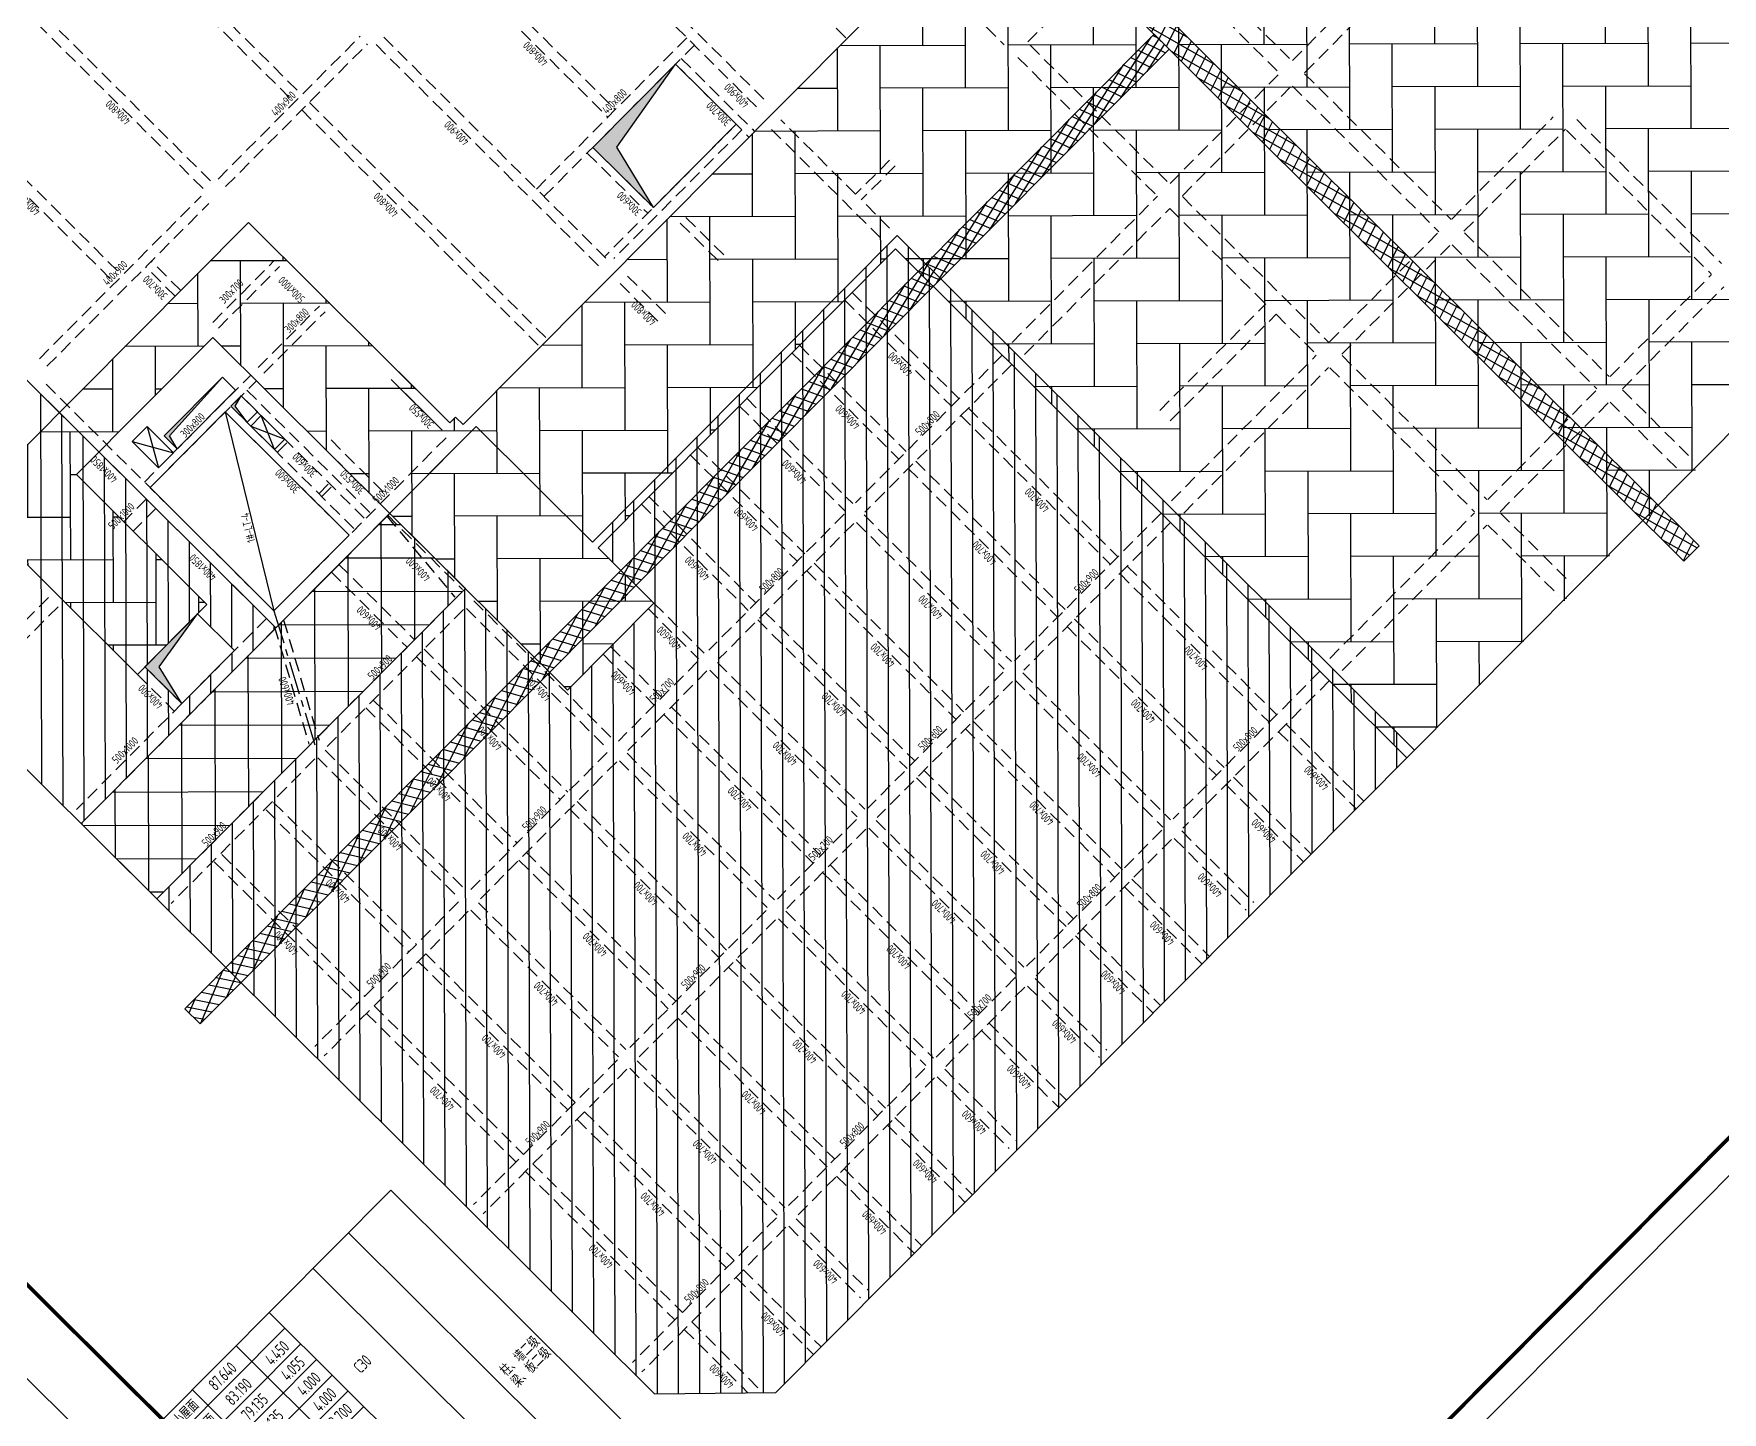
# Model space of a CAD drawing. Extents: x 175043 to 520012312, y -19343 to 3500891844.
# Drawn here: x 518813610 to 518876912, y 3499797738 to 3499849409 of the extents above; entities that cross this region are included whole.
import ezdxf
from ezdxf.enums import TextEntityAlignment as Align

# ---------------------------------------------------------------- set-up
doc = ezdxf.new("R2010")
doc.units = 0
doc.header["$LTSCALE"] = 1000
doc.header["$MEASUREMENT"] = 0
doc.linetypes.add('CENTER', pattern=[2, 1.25, -0.25, 0.25, -0.25])
doc.linetypes.add('DASHED', pattern=[0.75, 0.5, -0.25])
doc.layers.get('0').update_dxf_attribs({"linetype": 'CONTINUOUS'})
for name, color, linetype in [('AE-EQPM-TOLT', 70, 'CONTINUOUS'), ('C-XREF-EXT', 7, 'CONTINUOUS'), ('S-POST-POUR_后浇带', 20, 'CONTINUOUS'), ('S02-levl-酒店_SEN24J8T_设计区$0$S02-levl_SEN243LM_设计区$0$S_TABL', 83, 'CONTINUOUS'), ('S02-levl-酒店_SEN24J8T_设计区$0$SD_TABL_NUMB', 7, 'CONTINUOUS'), ('S_AXIS', 8, 'CENTER'), ('S_BEAM', 4, 'DASHED'), ('S_BEAM_SECD_TEXT_VERT', 211, 'CONTINUOUS'), ('S_BEAM_WALL', 5, 'DASHED'), ('S_HOLE', 201, 'CONTINUOUS'), ('S_HOLE_HACH', 253, 'CONTINUOUS'), ('S_PSPR', 43, 'CONTINUOUS'), ('S_TABL', 83, 'CONTINUOUS'), ('S_TABL_NUMB', 7, 'CONTINUOUS')]:
    doc.layers.add(name, color=color, linetype=linetype)
for name, color, linetype, lineweight in [('DIM', 3, 'CONTINUOUS', 0), ('板边界', 1, 'CONTINUOUS', 0), ('砼梁', 4, 'CONTINUOUS', 18)]:
    doc.layers.add(name, color=color, linetype=linetype, lineweight=lineweight)
doc.layers.add('S02-levl-酒店_SEN24J8T_设计区$0$S_POST_OTHE', color=110, linetype='CONTINUOUS', plot=False)
doc.layers.add('内框', color=8, linetype='CONTINUOUS', plot=False)
doc.styles.add('S02-levl-酒店_SEN24J8T_设计区$0$S02-levl_SEN243LM_设计区$0$TH-STYLE1', font='Tssdeng.shx', dxfattribs={"width": 0.7, "bigfont": 'Tssdchn.shx'})
doc.styles.add('S02-levl-酒店_SEN24J8T_设计区$0$TH-STYLE3', font='tssdeng.shx', dxfattribs={"width": 0.7, "bigfont": 'tssdchn.shx'})
doc.styles.add('TH-STYLE3', font='tssdeng.shx', dxfattribs={"width": 0.7, "bigfont": 'tssdchn.shx'})
doc.styles.add('样式 1', font='Tssdeng.shx', dxfattribs={"width": 0.7, "bigfont": 'Tssdchn.shx'})
doc.styles.add('黑体', font='simhei.ttf')

# ---------------------------------------------------------------- blocks, each defined once
blk = doc.blocks.new('THAPE_A0L_inner')
at = {"layer": '内框'}
blk.add_lwpolyline([(0, 0), (1189, 0), (1189, 841.0000000000001), (0, 841.0000000000001)], close=True, dxfattribs=at)
at = {"layer": '内框', "const_width": 1.4}
blk.add_lwpolyline([(25, 831.0000000000001), (25, 10), (1179, 10), (1179, 831.0000000000001)], close=True, dxfattribs=at)
at = {"layer": '内框', "style": '黑体', "width": 0.7999999999999972}
blk.add_attdef('内框名称', (66.24697749059997, 846.9568371820002), '', height=9, dxfattribs=at)
blk = doc.blocks.new('20200812.12303204')
at = {"layer": 'S_BEAM_WALL'}
for p, q in [((-519134498.7355371, -3499601659.956021), (-519132448.7347863, -3499601659.956021)), ((-519134498.7355363, -3499601959.956022), (-519132448.734786, -3499601959.956021)), ((-519138198.7260895, -3499606559.956002), (-519132448.7355068, -3499606559.956013)), ((-519161923.7354977, -3499607259.956078), (-519161923.7355003, -3499614959.956038)), ((-519161273.735497, -3499607259.956075), (-519161273.7354999, -3499614959.956037)), ((-519153548.7354999, -3499607259.956048), (-519153548.7354872, -3499614959.956047)), ((-519152898.7355008, -3499607259.956047), (-519152898.7355042, -3499614959.956044)), ((-519145123.7354832, -3499607259.956049), (-519145123.7354729, -3499614984.955997)), ((-519144473.7354832, -3499607259.956049), (-519144473.7354708, -3499614984.955998)), ((-519138198.7260907, -3499607059.956001), (-519136698.7355163, -3499607059.956005)), ((-519136698.7355165, -3499608859.95602), (-519136698.7355163, -3499607059.956005)), ((-519136398.7355151, -3499607059.956005), (-519132448.7355082, -3499607059.956011)), ((-519136398.7355175, -3499608859.95602), (-519136398.7355151, -3499607059.956005)), ((-519150748.7356906, -3499609359.956079), (-519150748.7356918, -3499614984.955996)), ((-519150198.7356892, -3499609359.956079), (-519150198.7356899, -3499614984.955996)), ((-519161948.7354825, -3499614984.955991), (-519165698.7355294, -3499614984.955988)), ((-519153598.7354865, -3499614984.955992), (-519161248.7354832, -3499614984.955991)), ((-519150748.7356918, -3499614984.955996), (-519152898.7354863, -3499614984.955995)), ((-519145123.7354729, -3499614984.955997), (-519150198.7356899, -3499614984.955996)), ((-519137098.7355213, -3499614984.956001), (-519144448.7354863, -3499614984.955998)), ((-519132448.7278852, -3499614959.912547), (-519136398.7355099, -3499614959.912544)), ((-519161948.7354832, -3499615634.95599), (-519165698.7355294, -3499615634.95599)), ((-519161923.7355187, -3499615659.956044), (-519161923.7355208, -3499621459.956038)), ((-519161273.7355192, -3499615659.956046), (-519161273.7355194, -3499621459.956038)), ((-519153598.7354867, -3499615634.955994), (-519161248.7354817, -3499615634.955991)), ((-519153548.7354877, -3499615659.956046), (-519153548.7354863, -3499621459.956038)), ((-519145148.735487, -3499615634.955997), (-519152898.7354872, -3499615634.955994)), ((-519152898.7354872, -3499615659.956048), (-519152898.7354865, -3499621459.956037)), ((-519145123.7354708, -3499615659.956042), (-519145123.7354643, -3499621459.956046)), ((-519144473.7354717, -3499615659.956041), (-519144473.7354639, -3499621459.956047)), ((-519137098.7355206, -3499615634.956001), (-519144448.7354858, -3499615634.955997)), ((-519136948.7355218, -3499615659.956065), (-519136948.7355225, -3499621459.956047)), ((-519161948.7355204, -3499621484.956039), (-519165698.735558, -3499621484.956036)), ((-519153598.735487, -3499621484.956042), (-519161248.7355201, -3499621484.95604)), ((-519145148.7354851, -3499621484.956048), (-519152898.7354863, -3499621484.956044)), ((-519137098.7354882, -3499621484.956052), (-519144448.7354867, -3499621484.956048)), ((-519161948.7355208, -3499622134.956039), (-519165698.7355585, -3499622134.956036)), ((-519161923.7355206, -3499622159.956038), (-519161923.7355232, -3499627559.956039)), ((-519161273.7355208, -3499622159.956037), (-519161273.735523, -3499627559.956038)), ((-519153598.7354865, -3499622134.956043), (-519161248.7355211, -3499622134.956039)), ((-519153548.7355027, -3499622159.956037), (-519153548.7355044, -3499627559.956032)), ((-519145148.735486, -3499622134.956049), (-519152898.7354879, -3499622134.956044)), ((-519152898.735502, -3499622159.956038), (-519152898.7355039, -3499627559.956032)), ((-519145123.7354622, -3499622159.956046), (-519145123.7354548, -3499627559.956044)), ((-519144473.7354636, -3499622159.956048), (-519144473.7354555, -3499627559.956042)), ((-519137098.7354875, -3499622134.956052), (-519144448.7354863, -3499622134.956048)), ((-519153598.7354865, -3499627559.956034), (-519161248.7355216, -3499627559.956049)), ((-519153598.735487, -3499628109.956034), (-519161248.7355213, -3499628109.956049))]:
    blk.add_line(p, q, dxfattribs=at)
blk = doc.blocks.new('tyuu')
at = {"layer": 'S-POST-POUR_后浇带'}
h = blk.add_hatch(dxfattribs=at)
h.set_pattern_fill('ANSI37', color=256, scale=2999.999999999999, angle=359.999999970209, style=0)
h.set_pattern_definition([(15.12998146587938, (96695.6971077919, -80849.9917216301), (-97.87863034846615, 362.0010686739867), []), (105.1299814658793, (96695.6971077919, -80849.9917216301), (-362.0010686739867, -97.87863034846615), [])])
h.paths.add_polyline_path([(50195.71532344818, 30350.00599384308), (49395.71532297134, 30350.00599336624), (49395.71529626846, -2166.689968824387), (50195.71529531479, -2166.689970970154)])
h = blk.add_hatch(dxfattribs=at)
h.set_pattern_fill('ANSI37', color=256, scale=2999.999999999999, angle=359.999999970209, style=0)
h.set_pattern_definition([(15.12998146587938, (147245.6971211433, -55149.99174833298), (-97.87863034846615, 362.0010686739867), []), (105.1299814658793, (147245.6971211433, -55149.99174833298), (-362.0010686739867, -97.87863034846615), [])])
h.paths.add_polyline_path([(49395.71531820297, 25050.0091779232), (-2130.435039997101, 25050.00918531418), (-2130.435039520264, 25850.0091855526), (49395.71531867981, 25850.00917863846)])
at = {"layer": 'S_PSPR'}
for points in [[(50195.71532344818, 30350.00599384308), (49395.71532297134, 30350.00599336624), (49395.71529626846, -2166.689968824387), (50195.71529531479, -2166.689970970154)], [(49395.71531820297, 25050.0091779232), (-2130.435039997101, 25050.00918531418), (-2130.435039520264, 25850.0091855526), (49395.71531867981, 25850.00917863846)]]:
    blk.add_lwpolyline(points, close=True, dxfattribs=at)
blk = doc.blocks.new('A$C3E1F0DB5')
blk.add_blockref('tyuu', (4.199858665466309, 1.192092895507812e-06))
blk = doc.blocks.new('CGB')
at = {"layer": 'S_TABL'}
for p, q in [((46790.2785487175, 346358.872148037), (58914.45470809937, 346358.872149229)), ((46790.27855205536, 346358.872148037), (46790.27855539322, 325096.9020290375)), ((48365.29914331436, 325096.9020285606), (48365.2991399765, 346358.872148037)), ((50691.34187602997, 325096.902030468), (50691.34187459946, 346358.8721487522)), ((52450.49656581879, 325096.9020321369), (52450.49656772614, 346358.8721489906)), ((54784.36655473709, 325096.9020330906), (54784.36655235291, 346358.8721499443)), ((46790.27855014801, 345525.5388143063), (52450.49656200409, 345525.5388152599)), ((46790.27855157852, 344692.2054798603), (52450.49656152725, 344692.2054834366)), ((46790.27854967117, 343858.872148037), (52450.49656438828, 343858.8721470833)), ((46790.27854967117, 343025.5388121605), (52450.4965634346, 343025.5388171673)), ((46790.27855014801, 342192.2054796219), (52450.49656105042, 342192.2054817677)), ((46790.2785525322, 341358.8721454144), (52450.49656391144, 341358.8721461296)), ((46790.27855157852, 340525.5388133526), (52450.49656820297, 340525.5388126373)), ((46790.27855205536, 339692.2054784298), (52450.49656438828, 339692.2054831982)), ((46790.27855205536, 338858.8721439838), (52450.4965634346, 338858.8721442223)), ((46790.27855491638, 338025.5388088226), (54784.36655139923, 338025.5388143063)), ((46790.27855396271, 337192.2054769993), (52450.49656820297, 337192.2054765224)), ((46790.2785525322, 336358.8721437454), (52450.4965672493, 336358.8721470833)), ((46790.27855348587, 335525.5388100147), (52450.49656581879, 335525.5388123989)), ((46790.27855348587, 334692.205476284), (54784.36655426025, 334692.2054753304)), ((46790.27855443954, 333858.8721446991), (52450.49656677246, 333858.8721451759)), ((46790.27855491638, 333025.5388112068), (52450.49656772614, 333025.5388090611)), ((46790.27855348587, 332192.2054772377), (54784.36655282974, 332192.205480814)), ((56664.45470523834, 332192.2054803371), (58914.45470762253, 332192.205480814)), ((46790.2785525322, 331358.8721430302), (52450.49656772614, 331358.872143507)), ((54784.36655426025, 331358.8721444607), (56664.45470619202, 331358.8721446991)), ((46790.27855491638, 330525.53881073), (52450.49656867981, 330525.5388102531)), ((46790.27855539322, 329692.2054798603), (52450.4965672493, 329692.2054789066)), ((46790.27855634689, 328858.8721442223), (52450.49656772614, 328858.8721437454)), ((46790.27855396271, 328025.5388097763), (52450.49656963348, 328025.5388112068)), ((56664.45470714569, 328025.5388042927), (58914.45470952988, 328025.5388042927)), ((46790.27855348587, 327192.2054784298), (52450.49656915665, 327192.2054772377)), ((46790.27855587006, 326358.8721418381), (54784.36655426025, 326358.872143507)), ((46790.27855682373, 325096.9020299911), (54784.36655473709, 325096.9020330906))]:
    blk.add_line(p, q, dxfattribs=at)
for points in [[(56664.45470523834, 325096.902030468), (56664.45470476151, 346358.8721485138)], [(58914.45470905304, 325096.9020302296), (58914.45470809937, 346358.8721482754)], [(54784.36655426025, 326358.872143507), (58914.45470905304, 326358.8721468449)], [(54784.36655473709, 325096.9020330906), (56284.36655521393, 325096.902033329), (58914.4547085762, 325096.9020214081)]]:
    blk.add_lwpolyline(points, dxfattribs=at)
at = {"layer": 'S_TABL_NUMB', "const_width": 37.49999999999996}
blk.add_lwpolyline([(48988.18076229095, 323761.1656579971), (54991.00527429581, 323761.1656608582)], dxfattribs=at)
at = {"layer": 'S02-levl-酒店_SEN24J8T_设计区$0$S02-levl_SEN243LM_设计区$0$S_TABL', "style": 'S02-levl-酒店_SEN24J8T_设计区$0$S02-levl_SEN243LM_设计区$0$TH-STYLE1'}
for s, height, width, p in [('}', 2000, 0.12, (52700.94137573242, 328109.8115725517)), ('{', 1500, 0.2, (46608.36534738541, 327576.6218709946))]:
    blk.add_text(s, height=height, rotation=0.6231714132855535, dxfattribs=dict(at, width=width)).set_placement(p, align=Align.MIDDLE)
at = {"layer": 'S02-levl-酒店_SEN24J8T_设计区$0$S_POST_OTHE', "style": 'S02-levl-酒店_SEN24J8T_设计区$0$TH-STYLE3', "width": 0.7}
for s, p in [('13', (45315.62874031067, 345916.3488738537)), ('12', (45315.62873649597, 345083.0155405998)), ('11', (45315.62874698639, 344249.6822082996)), ('9', (45315.62873411179, 343416.3488719463)), ('10', (45315.62874078751, 342583.0155391693)), ('9', (45315.62874031067, 341749.6822054386)), ('8', (45315.62874507904, 340916.3488729)), ('8', (45315.62873601913, 340083.0155375004)), ('8', (45315.62874412537, 339249.682205677)), ('8', (45315.62874031067, 338416.3488709927)), ('7', (45315.62874603271, 337583.0155365467)), ('7', (45315.62873744965, 336749.6822037697)), ('7', (45315.62874174118, 335916.3488705158)), ('6', (45315.62874269485, 335083.0155348778)), ('6', (45315.62874317169, 334249.6822021008)), ('6', (45315.62874412537, 333416.3488712311)), ('6', (45315.62874269485, 332583.0155367851)), ('6', (45315.62874364853, 331749.6822018623)), ('5', (45315.62874507904, 330916.3488707542)), ('5', (45315.62874507904, 330083.0155384541)), ('4', (45315.62874507904, 329249.6822047234)), ('3', (45315.6287446022, 328416.348870039)), ('2', (45315.6287446022, 327583.0155375004)), ('1', (45304.40290975571, 326777.4852421284))]:
    blk.add_text(s, height=300, rotation=0.6231714132855535, dxfattribs=at).set_placement(p, align=Align.MIDDLE)
at = {"layer": 'S02-levl-酒店_SEN24J8T_设计区$0$SD_TABL_NUMB', "style": 'S02-levl-酒店_SEN24J8T_设计区$0$TH-STYLE3', "width": 0.7}
for s, rotation, p in [('约束边缘构件范围', 89.37682858671445, (53097.88412761688, 327183.6444666386)), ('底部加强范围', 90.62317141328556, (46463.49585199356, 327037.4258849621))]:
    blk.add_text(s, height=300, rotation=rotation, dxfattribs=at).set_placement(p)
at = {"layer": 'S_TABL_NUMB', "style": 'TH-STYLE3', "width": 0.7}
for s, p in [('小屋面', (47584.66294050217, 345950.939337492)), ('大屋面', (47668.55051469803, 345117.606004715)), ('21', (47668.55051469803, 344284.2726669312)), ('20', (47668.55051612854, 343450.939332962)), ('19', (47668.55051612854, 342617.6060028076)), ('18', (47668.55051517487, 341784.2726666927)), ('17', (47668.55051517487, 340950.9393327236)), ('16', (47668.55051660538, 340117.6060004234)), ('15', (47668.55051755905, 339284.2726686001)), ('14', (47668.55051898956, 338450.939330101)), ('13', (47668.55051851273, 337617.6059968472)), ('12', (47668.55051851273, 336784.2726669312)), ('11', (47668.5505194664, 335950.939334631)), ('10', (47668.5505194664, 335117.606000185)), ('9', (47668.55051851273, 334284.2726650238)), ('8', (47668.55051898956, 333450.9393298626)), ('7', (47668.5505194664, 332617.6059980392)), ('6', (47668.55051898956, 331784.2726686001)), ('5', (47668.55051898956, 330950.9393320084)), ('4', (47668.5505194664, 330117.6060006618)), ('3', (47668.5505194664, 329284.2726655006)), ('2', (47668.5505194664, 328450.9393291473)), ('1', (47668.55051851273, 327617.6059997082)), ('B1', (47668.55052137375, 326784.2726664543)), ('(m)', (50149.5025177002, 325778.9299821854)), ('层号', (47680.58348226547, 325719.1719858646)), ('(m)', (52012.26486635208, 325702.2904503345))]:
    blk.add_text(s, height=449.9999999999996, dxfattribs=at).set_placement(p, align=Align.MIDDLE)
for s, p in [('87.640', (50110.3380022049, 345691.9350538254)), ('83.190', (50087.67663288116, 344858.6017193794)), ('4.450', (52068.12246179581, 344858.6017189026)), ('79.135', (50110.3380022049, 344025.2683854103)), ('4.055', (52068.1224603653, 344025.2683901787)), ('75.135', (50087.67663288116, 343191.9350509644)), ('4.000', (52068.12245988846, 343191.9350547791)), ('71.135', (50110.33800268173, 342358.6017167568)), ('4.000', (52068.12245893478, 342358.6017224789)), ('67.435', (50087.67663288116, 341525.2683827877)), ('3.700', (52068.12245559692, 341525.2683849335)), ('63.735', (50110.33800315857, 340691.9350526333)), ('3.700', (52068.12245798111, 340691.9350550175)), ('60.035', (50087.676633358, 339858.6017172337)), ('3.700', (52068.12245512009, 339858.6017196178)), ('56.335', (50110.33800315857, 339025.2683844566)), ('3.700', (52068.1224565506, 339025.2683873177)), ('52.635', (50087.67663240433, 338191.9350495338)), ('3.700', (52068.12245798111, 338191.9350502491)), ('48.935', (50110.33800411224, 337358.6017155647)), ('3.700', (52068.12245845795, 337358.6017150879)), ('45.235', (50087.67663383484, 336525.2683820724)), ('3.700', (52068.12246084213, 336525.2683842182)), ('41.535', (50110.33800411224, 335691.9350500107)), ('3.700', (52068.12245941162, 335691.9350481033)), ('37.835', (50087.67663478851, 334858.6017169952)), ('3.700', (52068.12245988846, 334858.6017158031)), ('34.135', (50110.33800125122, 334025.2683842182)), ('3.700', (52068.12245941162, 334025.2683851719)), ('30.435', (50087.67663097382, 333191.9350507259)), ('3.700', (52068.12245845795, 333191.9350509644)), ('26.735', (50110.3380022049, 332358.6017172337)), ('3.700', (52068.12246084213, 332358.6017174721)), ('23.035', (50087.67663288116, 331525.268383503)), ('3.700', (52068.12245845795, 331525.2683830261)), ('19.335', (50110.3380022049, 330691.9350500107)), ('3.700', (52068.12245941162, 330691.935051918)), ('17.150', (50087.676633358, 329858.60171628)), ('2.185', (52068.12245845795, 329858.6017179489)), ('11.520', (50110.33800315857, 329025.2683825493)), ('5.630', (52068.12245941162, 329025.2683830261)), ('5.920', (50110.33800315857, 328191.9350512028)), ('5.600', (52068.12246131897, 328191.9350464344)), ('-0.080', (50110.3380022049, 327358.6017131805)), ('6.000', (52068.12246131897, 327358.6017169952)), ('-5.870', (50110.33800506592, 326525.2683827877)), ('5.790', (52068.12246084213, 326525.2683832645))]:
    blk.add_text(s, height=449.9999999999996, dxfattribs=at).set_placement(p, align=Align.RIGHT)
for s, p in [('C30', (53234.76753950119, 342296.4056556225)), ('柱、墙二级', (57015.00564336777, 338327.6128480434)), ('梁、板二级', (57015.00564336777, 337740.5829093456)), ('C40', (53234.76754283905, 336042.7936980724)), ('C30', (55568.63752794266, 336068.2386291027)), ('C50', (53234.76754283905, 333124.9763159752)), ('柱、墙一级', (57015.00564575195, 330009.5627989769)), ('梁、板一级', (57015.00564575195, 329422.5328602791)), ('C60', (53506.8768901825, 328191.9350197315)), ('C35', (55568.63752841949, 328252.2825987339)), ('柱、墙二级', (57015.00564575195, 327241.9742116928)), ('梁、板二级', (57015.00564622879, 326654.9442734718)), ('标高BG', (48500.70162534714, 325566.6755046844)), ('层高', (50840.91035795212, 325572.7077825069)), ('剪力墙、柱混凝', (52494.25604295731, 325831.8569788933)), ('梁、板混凝', (54915.0638794899, 325831.8569779396)), ('柱、墙抗震等级', (56710.52038097382, 325831.8569772243)), ('土强度等级', (52760.92111301422, 325256.1634902954)), ('土强度等级', (54940.34807109833, 325256.1634886265)), ('梁、板抗震等级', (56710.52038097382, 325244.8270385265)), ('1#楼（酒店）结构层楼面标高，结构层高', (49053.21702623367, 323906.1961796284)), ('上部结构嵌固部位：-5.870', (49156.92489147186, 323108.806173563)), ('表中正负0.000的绝对高程为4.100', (49156.92489337921, 322502.8559963703))]:
    blk.add_text(s, height=449.9999999999996, dxfattribs=at).set_placement(p)

msp = doc.modelspace()

# ---------------------------------------------------------------- hatches: boundary and pattern name
at = {"transparency": 33554585}
h = msp.add_hatch(dxfattribs=at)
h.set_pattern_fill('AR-HBONE', color=256, scale=400, style=0)
h.set_pattern_definition([(90.15766774840533, (518805312.7573299, 3499858453.292259), (-1604.396850564649, 1595.591033409951), [4800, -1600]), (180.1576677484053, (518805308.3544214, 3499860053.286201), (-1604.396850564649, 1595.591033409951), [4800, -1600])])
edge = h.paths.add_edge_path()
edge.add_line((518926254.3366117, 3499890719.802715), (518925343.9391551, 3499894058.782325))
edge.add_line((518925343.9391551, 3499894058.782325), (518924105.075242, 3499896358.378389))
edge.add_line((518924105.075242, 3499896358.378389), (518922603.699543, 3499898212.049621))
edge.add_line((518922603.699543, 3499898212.049621), (518916911.281021, 3499903873.29163))
edge.add_line((518916911.281021, 3499903873.29163), (518917087.5716301, 3499904050.553079))
edge.add_line((518917087.5716301, 3499904050.553079), (518916591.2395768, 3499904544.166786))
edge.add_line((518916591.2395768, 3499904544.166786), (518916582.2524974, 3499904535.130214))
edge.add_line((518916582.2524974, 3499904535.130214), (518912348.8804411, 3499909708.896125))
edge.add_line((518912348.8804411, 3499909708.896125), (518912440.2220736, 3499909800.740779))
edge.add_line((518912440.2220736, 3499909800.740779), (518911943.890018, 3499910294.354485))
edge.add_line((518911943.890018, 3499910294.354485), (518911450.2763116, 3499909798.02243))
edge.add_line((518911450.2763116, 3499909798.02243), (518911468.0024574, 3499909780.39337))
edge.add_line((518911468.0024574, 3499909780.39337), (518900855.3077388, 3499899109.254198))
edge.add_line((518900855.3077388, 3499899109.254198), (518900837.5815935, 3499899126.883257))
edge.add_line((518900837.5815935, 3499899126.883257), (518897205.9910859, 3499895475.293399))
edge.add_line((518897205.9910859, 3499895475.293399), (518881217.0084302, 3499911376.706348))
edge.add_line((518881217.0084302, 3499911376.706348), (518867395.8323237, 3499897479.416548))
edge.add_line((518867395.8323237, 3499897479.416548), (518879165.9927708, 3499885773.719771))
edge.add_line((518879165.9927708, 3499885773.719771), (518879698.3559583, 3499885032.71303))
edge.add_line((518879698.3559583, 3499885032.71303), (518868063.1757372, 3499873333.45747))
edge.add_line((518868063.1757372, 3499873333.45747), (518867425.0359287, 3499873968.10227))
edge.add_line((518867425.0359287, 3499873968.10227), (518863194.058663, 3499869713.824942))
edge.add_line((518863194.058663, 3499869713.824942), (518863832.197868, 3499869079.180738))
edge.add_line((518863832.197868, 3499869079.180738), (518829702.335114, 3499834761.363974))
edge.add_line((518829702.335114, 3499834761.363974), (518829418.7137476, 3499835043.43194))
edge.add_line((518829418.7137476, 3499835043.43194), (518829207.1756881, 3499834830.71398))
edge.add_line((518829207.1756881, 3499834830.71398), (518821655.8335815, 3499842340.69825))
edge.add_line((518821655.8335815, 3499842340.69825), (518811113.6380894, 3499831740.529934))
edge.add_line((518811113.6380894, 3499831740.529934), (518817495.0645287, 3499825393.998096))
edge.add_line((518817495.0645287, 3499825393.998096), (518820104.1655467, 3499828017.46753))
edge.add_line((518820104.1655467, 3499828017.46753), (518815211.7492064, 3499832883.088714))
edge.add_line((518815211.7492064, 3499832883.088714), (518820324.1764482, 3499838023.670284))
edge.add_line((518820324.1764482, 3499838023.670284), (518833618.7854527, 3499824801.874201))
edge.add_line((518833618.7854527, 3499824801.874201), (518836862.5363043, 3499828063.488466))
edge.add_line((518836862.5363043, 3499828063.488466), (518834770.763074, 3499830143.805321))
edge.add_line((518834770.763074, 3499830143.805321), (518845912.3295829, 3499841346.728862))
edge.add_line((518845912.3295829, 3499841346.728862), (518865092.10694, 3499822271.996706))
edge.add_line((518865092.10694, 3499822271.996706), (518921682.8186889, 3499878678.016511))
edge.add_arc((518912868.9208628, 3499888912.759542), 13506.84122212195, 310.7341860664399, 367.688497263448)
at = {"layer": 'AE-EQPM-TOLT'}
h = msp.add_hatch(dxfattribs=at)
h.set_pattern_fill('ANSI37,_O', color=243, scale=10000, angle=3.903973766089643e-05)
h.set_pattern_definition([(90.15770678814299, (518805312.7573299, 3499858453.292259), (-1249.995264833523, -3.440624037779685), []), (180.157706788143, (518805312.7573299, 3499858453.292259), (3.440624037779685, -1249.995264833523), [])])
h.paths.add_polyline_path([(518826953.7589527, 3499831430.397177), (518815389.199506, 3499819802.024368), (518818225.3389683, 3499816981.451208), (518829789.898415, 3499828609.824017)])
h.paths.add_polyline_path([(518861934.7467157, 3499903474.970475), (518873252.5139279, 3499914855.198673), (518878995.8846413, 3499909143.350754), (518867678.1174291, 3499897763.122556)])
h = msp.add_hatch(dxfattribs=at)
h.set_pattern_fill('ANSI31', color=243, scale=499.9999999999999, angle=3.903973766089643e-05)
h.set_pattern_definition([(90.15733130593948, (518364465.6779523, 3499309171.340899), (-793.7470074700881, -2.179594521816625), [])])
h.paths.add_polyline_path([(518818225.33782, 3499816981.452349), (518829789.9301928, 3499828609.855969), (518833618.7936791, 3499824801.950019), (518836862.5047389, 3499828063.519858), (518833069.2463536, 3499831836.27623), (518830197.4487463, 3499834692.345461), (518815388.9477687, 3499819802.29322)], flags=16)
h.paths.add_polyline_path([(518817774.4798304, 3499825680.34917), (518819748.915866, 3499827665.681809), (518821134.2766522, 3499826287.924246), (518819159.8406165, 3499824302.591607)], flags=16)
h.paths.add_polyline_path([(518865374.3262246, 3499822555.734882), (518845981.7125587, 3499841842.137323), (518834558.0810634, 3499830355.595489), (518830197.4549228, 3499834692.339031), (518822687.4749609, 3499827141.001319), (518785994.6614877, 3499863633.521387), (518783959.6456587, 3499861566.506414), (518779766.101725, 3499865737.082841), (518774512.679354, 3499860454.74312), (518836885.2986386, 3499798423.645886), (518841433.2412269, 3499798482.838441), (518865374.3262097, 3499822555.734894)])
h.paths.add_polyline_path([(518810332.1599646, 3499833081.79835), (518812156.6689588, 3499834916.376523), (518813220.2293676, 3499833858.653522), (518811395.7203739, 3499832024.075349)], flags=16)
at = {"layer": 'S_HOLE_HACH'}
for points in [[(518836839.5360456, 3499842895.086778), (518835475.6824694, 3499845154.091537), (518837673.3034409, 3499848271.408064), (518834570.5892625, 3499845151.606032)], [(518818992.1536247, 3499833848.169774), (518818693.8001957, 3499834342.338028), (518820681.7893133, 3499836539.840609), (518818495.8059864, 3499834341.793182)], [(518821605.6999693, 3499834845.301993), (518821158.5733234, 3499835445.113786), (518821390.8505493, 3499835834.668328), (518821003.0083593, 3499835444.685698)], [(518819124.3888912, 3499824337.849156), (518818312.9616451, 3499825681.83098), (518819748.9158655, 3499827665.681809), (518817774.4798301, 3499825680.34917)]]:
    msp.add_hatch(color=256, dxfattribs=at).paths.add_polyline_path(points)

# ---------------------------------------------------------------- linework, layer by layer
at = {"layer": 'AE-EQPM-TOLT', "color": 243}
msp.add_lwpolyline([(518865374.3260558, 3499822555.734712), (518845981.7125587, 3499841842.137323), (518834558.0810634, 3499830355.595489), (518830197.4549228, 3499834692.339031), (518822687.4749609, 3499827141.001319), (518785994.4345691, 3499863632.859438), (518784240.3066228, 3499861851.521055), (518780048.1637942, 3499866020.704048), (518774512.679354, 3499860454.74312), (518836885.2986386, 3499798423.645886), (518841433.2388578, 3499798482.838411), (518865374.3260424, 3499822555.734725)], dxfattribs=at)
at = {"layer": 'S_AXIS'}
msp.add_line((518822615.1026608, 3499827776.90284), (518824184.91598, 3499822619.320365), dxfattribs=at)
at = {"layer": 'S_BEAM'}
for p, q in [((518835189.1659594, 3499858075.722523), (518844087.6905741, 3499849225.937171)), ((518832651.3600211, 3499855240.313917), (518841124.4571019, 3499846813.625935)), ((518832369.2950961, 3499854956.695551), (518840842.3921774, 3499846530.007567)), ((518817276.6018837, 3499853465.675658), (518823658.0145776, 3499847119.215426)), ((518816994.536904, 3499853182.057346), (518823375.9496522, 3499846835.59706)), ((518829230.3502332, 3499852154.994939), (518835133.1574733, 3499846284.518731)), ((518829512.4151577, 3499852438.613305), (518835415.2224064, 3499846568.137086)), ((518820237.4570177, 3499843892.532506), (518813962.4447814, 3499850133.263348)), ((518819955.3900886, 3499843608.916134), (518813680.3778512, 3499849849.646976)), ((518820520.0421925, 3499843963.961132), (518825844.0143124, 3499849317.254439)), ((518820803.6605594, 3499843681.896207), (518826127.6326798, 3499849035.189515)), ((518826445.9314059, 3499849000.710818), (518834919.0280785, 3499840574.022424)), ((518826727.9963448, 3499849284.329173), (518835201.0930169, 3499840857.640778)), ((518838094.8393034, 3499849262.511487), (518832453.5406556, 3499843590.14441)), ((518838378.4576594, 3499848980.446551), (518832737.1590126, 3499843308.079473)), ((518837673.3034409, 3499848271.408064), (518840420.854645, 3499845538.905792)), ((518837884.8521431, 3499848484.121833), (518840632.4033391, 3499845751.619567)), ((518810260.2367491, 3499846410.668905), (518816641.6494982, 3499840064.208621)), ((518810542.3017282, 3499846694.287217), (518816923.7144222, 3499840347.826986)), ((518823659.5680201, 3499846553.532136), (518832593.5449303, 3499837668.488668)), ((518823941.6329441, 3499846837.150501), (518832875.6098567, 3499837952.107034)), ((518839942.2503667, 3499846014.888669), (518835006.1057941, 3499841051.56003)), ((518840154.9641325, 3499845803.339965), (518835359.8486871, 3499840981.817142)), ((518834570.5892697, 3499845151.606026), (518836839.5358016, 3499842895.087004)), ((518834359.0405675, 3499844938.892257), (518836627.9870816, 3499842682.373254)), ((518813820.9947832, 3499837228.019461), (518819885.3961112, 3499843325.819808)), ((518814104.6131501, 3499836945.954536), (518820169.0144781, 3499843043.754882)), ((518818905.6858408, 3499839575.487755), (518817806.7119556, 3499840668.442315)), ((518819117.2345719, 3499839788.201493), (518818018.2606868, 3499840881.156053)), ((518820322.6124771, 3499838589.425295), (518822614.4282016, 3499840893.86294)), ((518820535.326217, 3499838377.876565), (518822827.1399833, 3499840682.31224)), ((518837010.3261614, 3499838635.21415), (518835556.7814074, 3499840080.797517)), ((518837292.3910859, 3499838918.832516), (518835838.8463329, 3499840364.415883)), ((518844008.424354, 3499839432.328608), (518848014.620373, 3499835448.075446)), ((518844290.4848665, 3499839715.951365), (518848296.685299, 3499835731.693814)), ((518822024.3086634, 3499836897.049108), (518824316.1247274, 3499839201.487094)), ((518822237.0224025, 3499836685.500377), (518824528.8365076, 3499838989.936395)), ((518842316.0300391, 3499837730.623145), (518846322.2308222, 3499833746.365246)), ((518842033.9695266, 3499837447.000389), (518846040.1658968, 3499833462.746879)), ((518849918.5602705, 3499837362.501084), (518844418.2942892, 3499831831.942991)), ((518850273.0831677, 3499837009.919867), (518844772.8171853, 3499831479.361772)), ((518822402.3914481, 3499827988.450479), (518814000.198764, 3499836344.625422)), ((518817758.0804797, 3499832607.325146), (518821742.2437338, 3499836613.430737)), ((518817970.7942048, 3499832395.776402), (518821954.9574769, 3499836401.882011)), ((518827010.4443271, 3499836451.337231), (518828925.1448864, 3499834547.120651)), ((518827292.5575361, 3499836735.00366), (518829207.2580971, 3499834830.787078)), ((518821390.8492305, 3499835834.666579), (518826035.1577154, 3499831215.793042)), ((518821602.3979246, 3499836047.380353), (518826246.7064105, 3499831428.506815)), ((518840341.6314988, 3499835745.258897), (518844312.3303818, 3499831796.308445)), ((518820791.4612616, 3499835231.977548), (518825435.7697436, 3499830613.10401)), ((518821003.0099571, 3499835444.691322), (518825647.3184382, 3499830825.817784)), ((518840059.5665233, 3499835461.640578), (518844030.2654058, 3499831512.690127)), ((518848369.1433324, 3499835095.494291), (518853970.6060919, 3499829524.712033)), ((518848651.2082584, 3499835379.112659), (518854252.6710171, 3499829808.3304)), ((518822633.8765621, 3499833822.75739), (518823021.7158383, 3499834212.732651)), ((518822740.2334535, 3499833716.983046), (518823128.0727298, 3499834106.958308)), ((518829067.3399665, 3499834264.675095), (518822897.1668093, 3499828060.520444)), ((518824471.8733347, 3499833898.786255), (518826563.7928295, 3499831818.321105)), ((518824753.9865437, 3499834182.452684), (518826845.9060385, 3499832101.987535)), ((518838508.235665, 3499833901.693529), (518842514.3543328, 3499829917.517294)), ((518838226.1751525, 3499833618.070773), (518842232.2894078, 3499829633.898927)), ((518846394.6888559, 3499833110.165723), (518851996.1516148, 3499827539.383464)), ((518846676.7537816, 3499833393.784091), (518852278.2165405, 3499827823.001832)), ((518824300.1344599, 3499832165.625952), (518824687.9737366, 3499832555.601214)), ((518824406.4913518, 3499832059.851608), (518824794.3306262, 3499832449.82687)), ((518817830.5990135, 3499831971.064468), (518816984.3969976, 3499831120.202087)), ((518836392.7926759, 3499831774.512069), (518840398.8673946, 3499827790.379544)), ((518836674.8531884, 3499832058.134826), (518840680.9323205, 3499828073.997911)), ((518818185.1219726, 3499831618.483311), (518817338.9195479, 3499830767.62052)), ((518826848.0380145, 3499831324.093573), (518829401.9467382, 3499828290.527865)), ((518826883.283787, 3499831359.533878), (518829684.0117143, 3499828574.146182)), ((518843995.1969019, 3499831406.515441), (518838918.0280176, 3499826301.384606)), ((518844737.7579337, 3499831373.211058), (518850268.3160995, 3499825872.945032)), ((518855874.5449234, 3499831439.136599), (518850374.2789431, 3499825908.578507)), ((518844349.7197978, 3499831053.934222), (518839272.5509135, 3499825948.803387)), ((518844455.6929574, 3499831089.592741), (518849986.2511234, 3499825589.326715)), ((518856229.0678188, 3499831086.555381), (518850728.8018383, 3499825555.997288)), ((518824767.7868652, 3499829232.386109), (518827603.9723225, 3499826411.735093)), ((518825049.8517922, 3499829516.004475), (518827886.0372481, 3499826695.35346)), ((518842586.8123672, 3499829281.317772), (518848188.275126, 3499823710.535514)), ((518842868.8772925, 3499829564.936139), (518848470.3400512, 3499823994.15388)), ((518854607.1939754, 3499829455.749246), (518860208.6567333, 3499823884.966988)), ((518854325.1290502, 3499829172.130878), (518859926.5918077, 3499823601.348622)), ((518814163.7520472, 3499828284.022747), (518810708.465268, 3499824809.706356)), ((518829366.8881507, 3499828184.359987), (518824219.1959578, 3499823008.317443)), ((518830109.4392661, 3499828151.048795), (518835427.2836555, 3499822862.331463)), ((518836862.5328682, 3499828063.56746), (518838741.5515002, 3499826194.841866)), ((518814518.2749453, 3499827931.441527), (518811062.9882265, 3499824457.125197)), ((518822333.0405715, 3499827493.283794), (518815210.9068264, 3499820331.925681)), ((518822975.7944041, 3499827430.520911), (518824303.4984018, 3499822924.49136)), ((518829721.4111092, 3499827831.77883), (518824573.7188543, 3499822655.736224)), ((518829827.3742898, 3499827867.430478), (518835145.21868, 3499822578.713146)), ((518836650.9847464, 3499827850.854336), (518838530.0028051, 3499825982.128091)), ((518840753.3903541, 3499827437.798388), (518846354.853113, 3499821867.01613)), ((518841035.4552799, 3499827721.416755), (518846636.918038, 3499822150.634497)), ((518852632.7394989, 3499827470.420677), (518858234.2022566, 3499821899.63842)), ((518822687.5635305, 3499827140.702638), (518815565.4297849, 3499819979.344524)), ((518822626.2075178, 3499827201.722587), (518823927.3656794, 3499822785.785648)), ((518852350.6745735, 3499827186.80231), (518857952.1373314, 3499821616.020053)), ((518828240.5602078, 3499826342.772304), (518833629.3091902, 3499820983.538739)), ((518834958.5851569, 3499826149.134637), (518836873.0558311, 3499824245.14996)), ((518835240.6501324, 3499826432.752954), (518837155.1207564, 3499824528.768327)), ((518817777.1361808, 3499825677.705213), (518819159.8240334, 3499824302.590652)), ((518827958.4952823, 3499826059.153936), (518833347.244265, 3499820699.920372)), ((518838494.9306299, 3499825875.957056), (518835533.2491463, 3499822897.964436)), ((518838849.4535257, 3499825523.375836), (518835887.772042, 3499822545.383216)), ((518838955.4303577, 3499825559.030704), (518844485.9838741, 3499820058.769302)), ((518839237.4952831, 3499825842.649071), (518844768.0488504, 3499820342.387619)), ((518849951.1815552, 3499825483.150957), (518844874.0126712, 3499820378.020122)), ((518850693.7436513, 3499825449.847645), (518856224.301818, 3499819949.581618)), ((518861830.529583, 3499825515.772125), (518856330.2635964, 3499819985.214025)), ((518817495.071207, 3499825394.086896), (518818877.7590597, 3499824018.972335)), ((518850305.7044508, 3499825130.569738), (518845228.5355669, 3499820025.438903)), ((518850411.6786753, 3499825166.229327), (518855942.2368417, 3499819665.963301)), ((518862185.0524799, 3499825163.190906), (518856684.7864925, 3499819632.632806)), ((518826336.6219628, 3499824428.348328), (518831725.370945, 3499819069.114764)), ((518837509.6437163, 3499824176.187171), (518843111.1064741, 3499818605.404913)), ((518826054.5570376, 3499824144.729961), (518831443.3060204, 3499818785.496397)), ((518837227.5787905, 3499823892.568804), (518842829.0415491, 3499818321.786546)), ((518848824.8630098, 3499823641.572725), (518854426.325768, 3499818070.790468)), ((518860563.1796928, 3499823532.385832), (518863470.2650369, 3499820641.223263)), ((518848542.798085, 3499823357.954359), (518854144.260843, 3499817787.172101)), ((518860281.1147676, 3499823248.767465), (518863188.2000618, 3499820357.604946)), ((518823796.0985704, 3499822582.889893), (518818401.6134691, 3499817158.695256)), ((518824256.597271, 3499822265.96251), (518829574.4354166, 3499816977.251388)), ((518824538.6621955, 3499822549.580878), (518829856.5003922, 3499817260.869705)), ((518835110.1517586, 3499822472.536886), (518829962.4668746, 3499817296.501692)), ((518835852.7112078, 3499822439.234076), (518841383.269374, 3499816938.96805)), ((518824150.6214665, 3499822230.308673), (518818756.1364281, 3499816806.1141)), ((518835464.6746544, 3499822119.955667), (518830316.9897704, 3499816943.920472)), ((518835570.646232, 3499822155.615758), (518841101.2043984, 3499816655.349732)), ((518846991.4409972, 3499821798.053342), (518852592.9037551, 3499816227.271084)), ((518846709.3760718, 3499821514.434975), (518852310.8388304, 3499815943.652717)), ((518858306.6602913, 3499821263.438897), (518861213.7452344, 3499818372.276727)), ((518858588.7252164, 3499821547.057263), (518861495.8102095, 3499818655.895044)), ((518822599.4453038, 3499820599.725024), (518827952.7625439, 3499815275.729135)), ((518833983.8321496, 3499820630.957584), (518839585.294908, 3499815060.175326)), ((518822317.3803788, 3499820316.106657), (518827670.6976187, 3499814992.110768)), ((518833701.7672247, 3499820347.339217), (518839303.2299825, 3499814776.55696)), ((518844450.9152832, 3499819952.592572), (518841489.2337998, 3499816974.599953)), ((518845193.476402, 3499819919.290232), (518850724.0345687, 3499814419.024205)), ((518844805.4381791, 3499819600.011353), (518841843.7566953, 3499816622.018733)), ((518844911.4114264, 3499819635.671914), (518850441.9695926, 3499814135.405888)), ((518855907.1662087, 3499819559.786475), (518850829.9973246, 3499814454.655639)), ((518856261.6891047, 3499819207.205256), (518851184.5202205, 3499814102.07442)), ((518856367.6643937, 3499819242.865913), (518859062.0425804, 3499816563.245456)), ((518856649.7293696, 3499819526.484231), (518859344.1075053, 3499816846.863824)), ((518820660.2907622, 3499818649.807164), (518826013.5661842, 3499813325.852864)), ((518832079.8939049, 3499818716.533607), (518837681.3566628, 3499813145.75135)), ((518820378.2258373, 3499818366.188796), (518825731.501259, 3499813042.234498)), ((518831797.8289799, 3499818432.915241), (518837399.2917377, 3499812862.132983)), ((518843183.5645084, 3499817969.20539), (518848785.0272669, 3499812398.423132)), ((518843465.6294333, 3499818252.823757), (518849067.0921922, 3499812682.041499)), ((518854498.7838022, 3499817434.590946), (518857405.9508603, 3499814543.347111)), ((518854780.8487273, 3499817718.209313), (518857688.0158354, 3499814826.965428)), ((518829539.3694869, 3499816871.074142), (518824144.8853962, 3499811446.880521)), ((518830281.9279442, 3499816837.772317), (518835812.4861105, 3499811337.506291)), ((518829893.8923826, 3499816518.492922), (518824499.4083553, 3499811094.299365)), ((518829999.8629687, 3499816554.154), (518835530.4211347, 3499811053.887974)), ((518841066.136412, 3499816549.172402), (518835918.4515274, 3499811373.137208)), ((518841420.6593075, 3499816196.591183), (518836272.9744239, 3499811020.555989)), ((518841526.6319504, 3499816232.252345), (518847057.1901163, 3499810731.98632)), ((518841808.6969261, 3499816515.870662), (518847339.2550918, 3499811015.604637)), ((518852665.3617895, 3499815591.071561), (518855572.5683837, 3499812699.788407)), ((518852947.4267144, 3499815874.689929), (518855854.6333588, 3499812983.406724)), ((518828307.2855034, 3499814923.147978), (518833908.7482616, 3499809352.365721)), ((518839939.8178674, 3499814707.59417), (518845541.2806258, 3499809136.811913)), ((518828025.2205781, 3499814639.529612), (518833626.6833361, 3499809068.747355)), ((518839657.752942, 3499814423.975804), (518845259.2157007, 3499808853.193546)), ((518850406.8999369, 3499814029.228089), (518847445.2184538, 3499811051.235469)), ((518850761.4228328, 3499813676.64687), (518847799.7413499, 3499810698.654251)), ((518850867.3971445, 3499813712.308501), (518853561.7763073, 3499811032.687073)), ((518851149.4621205, 3499813995.926817), (518853843.8412318, 3499811316.305441)), ((518826368.0891439, 3499812973.271708), (518831969.5519012, 3499807402.48945)), ((518838035.8796225, 3499812793.170194), (518843637.3423809, 3499807222.387936)), ((518826086.0242184, 3499812689.653341), (518831687.4869761, 3499807118.871084)), ((518837753.8146976, 3499812509.551827), (518843355.2774561, 3499806938.769569)), ((518849421.6151513, 3499812329.460344), (518852328.8978267, 3499809438.101525)), ((518849139.5502257, 3499812045.841978), (518852046.8328516, 3499809154.483208)), ((518835495.3541398, 3499810947.709658), (518830100.8710983, 3499805523.517093)), ((518836237.9136621, 3499810914.408904), (518841768.4718289, 3499805414.142877)), ((518835849.8770362, 3499810595.128438), (518830455.3940564, 3499805170.935935)), ((518835955.8486866, 3499810630.790587), (518841486.4068532, 3499805130.52456)), ((518847022.121066, 3499810625.807919), (518841874.4361821, 3499805449.772724)), ((518847376.6439621, 3499810273.2267), (518842228.9590774, 3499805097.191505)), ((518847482.6176684, 3499810308.888932), (518850176.997436, 3499807629.266903)), ((518847764.6826438, 3499810592.507249), (518850459.06236, 3499807912.885271)), ((518834263.271221, 3499808999.784566), (518839864.7339804, 3499803429.002308)), ((518833981.2062958, 3499808716.166199), (518839582.6690553, 3499803145.383941)), ((518845613.73866, 3499808500.61239), (518848520.8285512, 3499805609.445299)), ((518845895.8035854, 3499808784.230757), (518848802.8935263, 3499805893.063616)), ((518832042.0099357, 3499806766.289928), (518837643.4726954, 3499801195.507669)), ((518832324.0748611, 3499807049.908295), (518837925.5376205, 3499801479.126036)), ((518843709.8004156, 3499806586.188414), (518846616.888435, 3499803695.023184)), ((518843991.8653405, 3499806869.806781), (518846898.9534101, 3499803978.641501)), ((518841451.3387945, 3499805024.345174), (518836056.8568014, 3499799600.153662)), ((518841805.8616899, 3499804671.763955), (518836411.379759, 3499799247.572506)), ((518841911.8344054, 3499804707.427173), (518844606.2151635, 3499802027.804158)), ((518842193.8993809, 3499804991.04549), (518844888.280088, 3499802311.422526)), ((518839937.192014, 3499802792.802786), (518842844.2597507, 3499799901.657728)), ((518840219.2569395, 3499803076.421153), (518843126.324676, 3499800185.276095)), ((518837997.9956542, 3499800842.926515), (518840384.8019378, 3499798469.193318)), ((518838280.0605792, 3499801126.544881), (518840944.7192518, 3499798476.481158))]:
    msp.add_line(p, q, dxfattribs=at)
at = {"layer": 'S_BEAM', "linetype": 'ByBlock'}
for p, q in [((518822120.3264723, 3499827704.832163), (518813718.1338385, 3499836061.007055)), ((518829421.8644364, 3499833912.095457), (518823251.6912792, 3499827707.940807))]:
    msp.add_line(p, q, dxfattribs=at)
at = {"layer": 'S_HOLE'}
for p, q in [((518820791.461262, 3499835231.977546), (518822615.1026608, 3499827776.902839)), ((518822633.8660914, 3499833822.746862), (518822135.45691, 3499835094.136806)), ((518817858.4416799, 3499834693.598166), (518818286.9747848, 3499833139.133824)), ((518821747.5119185, 3499834704.266688), (518823021.7130675, 3499834212.734305)), ((518817294.308159, 3499834126.351268), (518818851.1229757, 3499833706.365254))]:
    msp.add_line(p, q, dxfattribs=at)
for points in [[(518837673.3034409, 3499848271.408064), (518839942.2502243, 3499846014.888811), (518836839.5360456, 3499842895.086778), (518834570.5892625, 3499845151.606032)], [(518836839.5360456, 3499842895.086778), (518835475.6824694, 3499845154.091537), (518837673.3034409, 3499848271.408064), (518834570.5892625, 3499845151.606032)], [(518821178.1369516, 3499836046.217201), (518820681.7893133, 3499836539.840609), (518818495.8059864, 3499834341.793182), (518818992.1536247, 3499833848.169774)], [(518818992.1536247, 3499833848.169774), (518818693.8001957, 3499834342.338028), (518820681.7893133, 3499836539.840609), (518818495.8059864, 3499834341.793182)], [(518821390.8505493, 3499835834.668328), (518821993.5421593, 3499835235.284623), (518821605.6999693, 3499834845.301993), (518821003.0083593, 3499835444.685698)], [(518821605.6999693, 3499834845.301993), (518821158.5733234, 3499835445.113786), (518821390.8505493, 3499835834.668328), (518821003.0083593, 3499835444.685698)], [(518817970.7942052, 3499832395.776402), (518822615.1026608, 3499827776.902839), (518825435.7697436, 3499830613.10401), (518820791.4612872, 3499835231.977573)], [(518822135.3489712, 3499835094.244153), (518823021.7183713, 3499834212.739638), (518822633.8765619, 3499833822.75739), (518821747.5071618, 3499834704.261905)], [(518817858.4416863, 3499834693.59816), (518818851.1086454, 3499833706.379506), (518818286.975118, 3499833139.132614), (518817294.308159, 3499834126.351268)], [(518826953.7589527, 3499831430.397177), (518815389.199506, 3499819802.024368), (518818225.3389683, 3499816981.451208), (518829789.898415, 3499828609.824017)], [(518817774.4798301, 3499825680.34917), (518819159.8406163, 3499824302.591607), (518821134.2766517, 3499826287.924246), (518819748.9158655, 3499827665.681809)], [(518819159.8406163, 3499824302.591607), (518818312.9616451, 3499825681.83098), (518819748.9158655, 3499827665.681809), (518817774.4798301, 3499825680.34917)]]:
    msp.add_lwpolyline(points, close=True, dxfattribs=at)
at = {"layer": '板边界', "linetype": 'ByBlock'}
msp.add_lwpolyline([(518863832.197868, 3499869079.180738), (518829702.335114, 3499834761.363974), (518829418.7137476, 3499835043.43194), (518829207.1756881, 3499834830.71398), (518821655.8335815, 3499842340.69825), (518811113.6519673, 3499831740.46044), (518817495.0645285, 3499825393.998096), (518820104.1655467, 3499828017.46753), (518815211.7492064, 3499832883.088714), (518820324.1764482, 3499838023.670284), (518833618.7854527, 3499824801.874201), (518836862.5363043, 3499828063.488466), (518834770.763074, 3499830143.805321), (518845912.3295829, 3499841346.728862), (518865092.124396, 3499822271.979346), (518921426.9368912, 3499878926.984594, 0.2580388579288733)], format="xyb", dxfattribs=at)
at = {"layer": '砼梁'}
for p, q in [((518827010.4440855, 3499836451.337038), (518828925.1367742, 3499834547.130867)), ((518827292.5090588, 3499836734.955355), (518829207.2017475, 3499834830.749184))]:
    msp.add_line(p, q, dxfattribs=at)

# ---------------------------------------------------------------- block references
at = {"layer": 'C-XREF-EXT', "rotation": 45.15733130593954}
msp.add_blockref('A$C3E1F0DB5', (518839106.9015084, 3499796143.68984), dxfattribs=at)
at = {"layer": 'DIM', "rotation": 45.15766774840534}
msp.add_blockref('CGB', (519031036.2233783, 3499520045.961315), dxfattribs=at)
at = {"layer": 'S_BEAM_WALL', "rotation": 135.1573313215642}
msp.add_blockref('20200812.12303204', (-2317038504.410053, 1384537220.829168), dxfattribs=at)
at = {"layer": '内框', "xscale": 100, "yscale": 100, "zscale": 100, "rotation": 45.15729833413873}
msp.add_blockref('THAPE_A0L_inner', (518841631.6123096, 3499770875.117659), dxfattribs=at)

# ---------------------------------------------------------------- texts
at = {"layer": 'S_BEAM_SECD_TEXT_VERT', "linetype": 'Continuous', "style": '样式 1', "width": 0.7}
for s, rotation, p in [('400x800', 135.1573392874738, (518832526.7229284, 3499848764.580438)), ('400x900', 45.15733930649509, (518823079.2580783, 3499846681.817528)), ('400x800', 45.15733930649509, (518835489.3128287, 3499846771.924167)), ('400x900', 135.1573392874738, (518840061.7508056, 3499847194.276368)), ('400x800', 135.1573392874738, (518816870.2860737, 3499846564.898768)), ('300x700', 135.1573392874738, (518839385.5006168, 3499846514.302315)), ('400x900', 135.1573392874738, (518829565.0412118, 3499845786.587588)), ('400x800', 135.1573392874738, (518813485.5085644, 3499843161.479971)), ('400x800', 135.1573392874738, (518826917.5508528, 3499843106.380692)), ('300x600', 135.1573392874738, (518836035.8199195, 3499843146.135255)), ('400x900', 45.15733930649509, (518816768.0542104, 3499840335.855405)), ('300x700', 135.1573392874738, (518818264.9182477, 3499840001.849108)), ('300x700', 45.15733930649509, (518821124.6786942, 3499839650.382169)), ('500x1000', 135.1573392874738, (518823379.7478989, 3499839921.849213)), ('300x800', 45.15733930649509, (518823569.1105323, 3499838552.360675)), ('400x800', 135.1573392874738, (518836577.2887372, 3499839036.351616)), ('400x600', 135.1573392874738, (518846201.9019488, 3499837127.900625)), ('300x800', 45.15733930649509, (518819671.4455691, 3499834633.229578)), ('300x550', 135.1573392874738, (518828244.9817631, 3499835179.554113)), ('400x600', 135.1573392874738, (518844227.4471213, 3499835142.572406)), ('500x800', 45.15733930649509, (518847224.2743382, 3499834714.27076)), ('400x1850', 135.1573392874738, (518816346.0034179, 3499833183.511125)), ('300x600', 135.1573392874738, (518823222.7119463, 3499832744.257055)), ('300x600', 135.1573392874738, (518823866.8730894, 3499833346.69218)), ('300x550', 135.1573392874738, (518825662.9107629, 3499832714.175451)), ('400x600', 135.1573392874738, (518842228.9766067, 3499833094.297407)), ('500x1000', 45.15733930649509, (518826917.0950334, 3499832205.328415)), ('500x1000', 45.15733930649509, (518816998.935548, 3499831227.27788)), ('400x700', 135.1573392874738, (518851326.4151812, 3499832031.424566)), ('400x600', 135.1573392874738, (518840419.6527472, 3499831313.64279)), ('400x700', 135.1573392874738, (518849351.9603537, 3499830046.096347)), ('400x1850', 135.1573392874738, (518820045.7067519, 3499829504.071367)), ('400x600', 135.1573392874738, (518828122.674822, 3499829439.797446)), ('400x600', 135.1573392874738, (518838586.2702706, 3499829470.084086)), ('500x800', 45.15733930649509, (518841372.708394, 3499828830.225578)), ('500x900', 45.15733930649509, (518853180.2600417, 3499828790.907331)), ('400x700', 135.1573392874738, (518847334.1072023, 3499828017.128747)), ('400x600', 135.1573392874738, (518826281.6629239, 3499827603.613281)), ('400x600', 135.1573392874738, (518837536.6084035, 3499826847.072127)), ('500x900', 45.15733930649509, (518826696.4532998, 3499825559.476425)), ('400x700', 135.1573392874738, (518845544.1659796, 3499826217.166731)), ('400x700', 135.1573392874738, (518857282.4008804, 3499826108.061135)), ('400x600', 135.1573392874738, (518835819.2962937, 3499825170.150092)), ('400x900', 135.1573392874738, (518818093.6259619, 3499824664.164412)), ('400x600', 109.3363272036977, (518823230.754342, 3499824817.419117)), ('400x700', 135.1573392874738, (518832642.8425406, 3499824944.387698)), ('500x700', 45.15733930649509, (518837263.6283371, 3499824698.337986)), ('400x700', 135.1573392874738, (518843710.7835031, 3499824373.608027)), ('400x700', 135.1573392874738, (518855307.946053, 3499824122.732916)), ('500x1000', 45.15733930649509, (518817141.0916516, 3499822445.500492)), ('400x700', 135.1573392874738, (518830809.4148585, 3499823100.854005)), ('500x800', 45.15733930649509, (518847328.6940975, 3499822906.862148)), ('500x800', 45.15733930649509, (518859136.2457427, 3499822867.543904)), ('400x700', 135.1573392874738, (518841877.2504563, 3499822530.219013)), ('400x700', 135.1573392874738, (518853290.0929087, 3499822093.765319)), ('400x600', 135.1573392874738, (518861802.5685993, 3499821612.651388)), ('400x700', 135.1573392874738, (518828905.4747424, 3499821186.43189)), ('400x700', 135.1573392874738, (518840185.047971, 3499820828.302828)), ('500x900', 45.15733930649509, (518832485.3834462, 3499819893.571347)), ('400x700', 135.1573392874738, (518851500.1516789, 3499820293.8033)), ('500x900', 45.15733930649509, (518820474.5082392, 3499819303.264744)), ('400x600', 135.1573392874738, (518859828.1137719, 3499819627.323168)), ('400x700', 135.1573392874738, (518827072.0602652, 3499819342.924957)), ('400x700', 135.1573392874738, (518838492.4713526, 3499819126.798614)), ('500x700', 45.15733930649509, (518843219.6140406, 3499818774.974556)), ('400x700', 135.1573392874738, (518849666.7692023, 3499818450.244596)), ('400x600', 135.1573392874738, (518857810.2606323, 3499817598.355578)), ('400x700', 135.1573392874738, (518825115.2143148, 3499817375.342956)), ('400x700', 135.1573392874738, (518836659.0436705, 3499817283.264919)), ('500x800', 45.15733930649509, (518853284.6797985, 3499816983.498722)), ('400x700', 135.1573392874738, (518847833.236156, 3499816606.855581)), ('400x600', 135.1573392874738, (518856020.3193978, 3499815798.393552)), ('400x700', 135.1573392874738, (518823176.0597732, 3499815425.425095)), ('400x700', 135.1573392874738, (518834755.1035544, 3499815368.842804)), ('400x700', 135.1573392874738, (518846141.0336702, 3499814904.939397)), ('500x900', 45.15733930649509, (518826652.9320384, 3499814029.014421)), ('500x900', 45.15733930649509, (518838441.3691497, 3499813970.207918)), ('400x600', 135.1573392874738, (518854186.9369212, 3499813954.834849)), ('400x700', 135.1573392874738, (518832921.6890773, 3499813525.335872)), ('400x700', 135.1573392874738, (518844448.4570523, 3499813203.435182)), ('500x700', 45.15733930649509, (518849175.5997416, 3499812851.61113)), ('400x600', 135.1573392874738, (518852353.403874, 3499812111.445835)), ('400x700', 135.1573392874738, (518830964.8431277, 3499811557.75387)), ('400x700', 135.1573392874738, (518842615.0293698, 3499811359.901488)), ('400x600', 135.1573392874738, (518850661.2013891, 3499810409.529649)), ('400x700', 135.1573392874738, (518829025.6885862, 3499809607.83601)), ('400x700', 135.1573392874738, (518840711.0892536, 3499809445.479373)), ('400x600', 135.1573392874738, (518848968.6247703, 3499808708.025434)), ('500x900', 45.15733930649509, (518832608.9177419, 3499808105.650992)), ('500x800', 45.15733930649509, (518844397.3548508, 3499808046.844491)), ('400x700', 135.1573392874738, (518838877.6747765, 3499807601.972439)), ('400x600', 135.1573392874738, (518847135.1970887, 3499806864.491741)), ('400x700', 135.1573392874738, (518836920.828827, 3499805634.390439)), ('400x600', 135.1573392874738, (518845231.2569726, 3499804950.069626)), ('400x700', 135.1573392874738, (518834981.6742854, 3499803684.472579)), ('400x600', 135.1573392874738, (518843397.8424954, 3499803106.562693)), ('500x800', 45.15733930649509, (518838564.903443, 3499802182.287566)), ('400x600', 135.1573392874738, (518841440.996545, 3499801138.980692)), ('400x600', 135.1573392874738, (518839501.8420034, 3499799189.062831))]:
    msp.add_text(s, height=300, rotation=rotation, dxfattribs=at).set_placement(p, align=Align.CENTER)
at = {"layer": 'S_HOLE', "style": '样式 1', "width": 0.7}
msp.add_text('1#-LT-4', height=300, rotation=103.5506457826528, dxfattribs=at).set_placement((518821785.9596266, 3499830929.448848), align=Align.CENTER)

doc.saveas('drawing.dxf')
